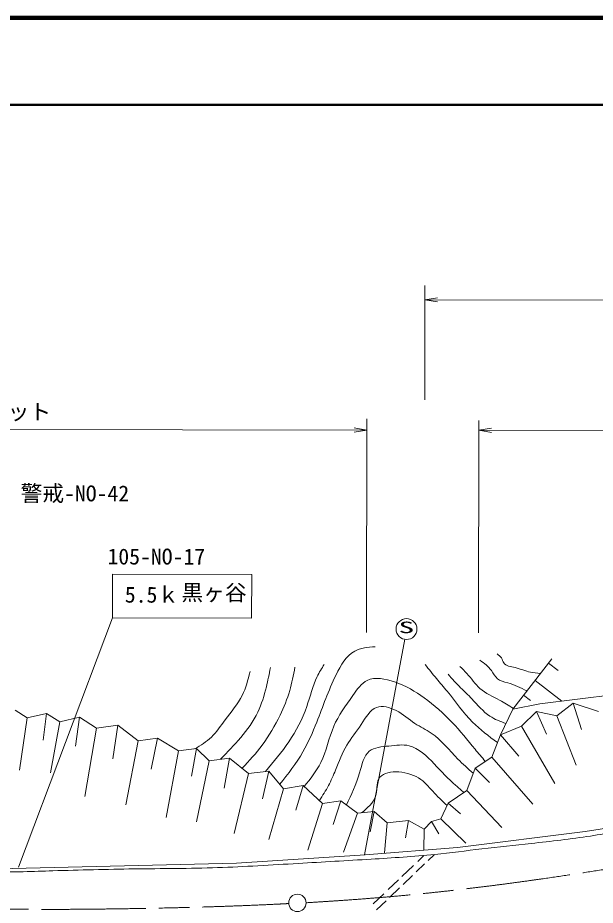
# Model space of a CAD drawing. Units: millimetres, scale not verified. Extents: x 40000 to 680000, y 20000 to 380000.
# Drawn here: x 437851 to 504209, y 277968 to 380000 of the extents above; entities that cross this region are included whole.
import ezdxf
from ezdxf.enums import TextEntityAlignment as Align

# ---------------------------------------------------------------- set-up
doc = ezdxf.new("R2010")
doc.units = ezdxf.units.MM
doc.header["$LTSCALE"] = 1000
doc.linetypes.add('CHAIN', pattern=[18.5, 12, -1.5, 3.5, -1.5])
for name, color, linetype, lineweight in [('M-BGD', 7, 'Continuous', 13), ('M-BMK', 2, 'CHAIN', 13), ('M-BMK-SRVR', 3, 'Continuous', 13), ('M-STR-STR3', 7, 'Continuous', 13), ('M-STR-STRC', 7, 'Continuous', 13), ('M-TTL', 7, 'Continuous', 13), ('M-TTL-LINE', 7, 'Continuous', 50)]:
    doc.layers.add(name, color=color, linetype=linetype, lineweight=lineweight)
doc.styles.add('ＭＳ ゴシック', font='')
doc.styles.get('ＭＳ ゴシック').set_extended_font_data('MS Gothic')

# ---------------------------------------------------------------- blocks, each defined once
blk = doc.blocks.new('open_arrow')
at = {"color": 0, "linetype": 'Continuous', "lineweight": -2}
blk.add_lwpolyline([(7.5, 1.25), (0, 0), (7.5, -1.25)], dxfattribs=at)

msp = doc.modelspace()

# ---------------------------------------------------------------- linework, layer by layer
at = {"layer": 'M-BGD'}
for p, q in [((494726, 300495), (499207, 306308)), ((499940, 304954), (498825, 305813)), ((497854, 301131), (527302, 304711)), ((500377, 301437), (497288, 303818)), ((496751, 301498), (495966, 302103)), ((494726, 300495), (497854, 301131)), ((501654, 301182), (499778, 299741)), ((504579, 300241), (501654, 301182)), ((501654, 301182), (502632, 298165)), ((438932, 299530), (437568, 300391)), ((441158, 299995), (438932, 299530)), ((441158, 299995), (440755, 296928)), ((442678, 299056), (441158, 299995)), ((494726, 300495), (493335, 297566)), ((497476, 300252), (495717, 298538)), ((499778, 299741), (497476, 300252)), ((497476, 300252), (498597, 297636)), ((438932, 299530), (438046, 293513)), ((442678, 299056), (441615, 293183)), ((444943, 299598), (442678, 299056)), ((444943, 299598), (444473, 296251)), ((446892, 298307), (444943, 299598)), ((499778, 299741), (502036, 294060)), ((446892, 298307), (445573, 290474)), ((449351, 298654), (446892, 298307)), ((449351, 298654), (448768, 294812)), ((451690, 296855), (449351, 298654)), ((495717, 298538), (493335, 297566)), ((495717, 298538), (499569, 291976)), ((453915, 297164), (451690, 296855)), ((453915, 297164), (453168, 293603)), ((456333, 295716), (453915, 297164)), ((493335, 297566), (492316, 294992)), ((493335, 297566), (495433, 295089)), ((451690, 296855), (450261, 289530)), ((458402, 295985), (456333, 295716)), ((458402, 295985), (457822, 292810)), ((459843, 294578), (458402, 295985)), ((456333, 295716), (454903, 288067)), ((462185, 294886), (459843, 294578)), ((462185, 294886), (461574, 291440)), ((464368, 293126), (462185, 294886)), ((492316, 294992), (490401, 293746)), ((492316, 294992), (497048, 289606)), ((459843, 294578), (458391, 287553)), ((464368, 293126), (462731, 286235)), ((466710, 293396), (464368, 293126)), ((466710, 293396), (465969, 290193)), ((468385, 291363), (466710, 293396)), ((490401, 293746), (489460, 291172)), ((490401, 293746), (492054, 292095)), ((468385, 291363), (466693, 285532)), ((470649, 291750), (468385, 291363)), ((470649, 291750), (469823, 288883)), ((472871, 289678), (470649, 291750)), ((489460, 291172), (487311, 289693)), ((489460, 291172), (493491, 286916)), ((474979, 289986), (472871, 289678)), ((474979, 289986), (474086, 287269)), ((476889, 288539), (474979, 289986)), ((472871, 289678), (471172, 284311)), ((487311, 289693), (486450, 287899)), ((487311, 289693), (488727, 288495)), ((503035, 286432), (519320, 288967)), ((476889, 288539), (475295, 284072)), ((478801, 288731), (476889, 288539)), ((478801, 288731), (478334, 286423)), ((480282, 287441), (478801, 288731)), ((486450, 287899), (485395, 287588)), ((486450, 287899), (489346, 285102)), ((480282, 287441), (479990, 283993)), ((482742, 287710), (480282, 287441)), ((482742, 287710), (482403, 285702)), ((484535, 286731), (482742, 287710)), ((484535, 286731), (484525, 284306)), ((485395, 287588), (484535, 286731)), ((485395, 287588), (486224, 286178)), ((488372, 284598), (503035, 286432)), ((462971, 282824), (477757, 283749)), ((477757, 283749), (488372, 284598)), ((483808, 283006), (484487, 283655)), ((485021, 283120), (485688, 283759)), ((435300, 282164), (462971, 282824)), ((483632, 281791), (484602, 282719)), ((481978, 281257), (483322, 282542)), ((480423, 279771), (481583, 280879)), ((482119, 280342), (483214, 281391)), ((480569, 278860), (481719, 279960)), ((478707, 278131), (479917, 279288)), ((479084, 277438), (480171, 278479))]:
    msp.add_line(p, q, dxfattribs=at)
for points, knots in [([(467963, 291875), (468911, 293079), (469860, 294283), (470622, 295607), (471248, 296693), (471748, 297858), (472205, 299014), (472920, 300825), (473527, 302610), (474430, 304464), (474960, 305554), (475593, 306669), (476565, 307188), (477238, 307548), (478074, 307621), (478909, 307695)], [0, 0, 0, 0, 1, 1, 1, 2, 2, 2, 3, 3, 3, 4, 4, 4, 5, 5, 5, 5]), ([(496355, 302608), (495653, 302959), (494951, 303309), (494157, 303537), (493731, 303659), (493278, 303745), (492965, 304007), (492682, 304244), (492512, 304625), (492285, 304946), (491936, 305438), (491451, 305790), (490966, 306141)], [0, 0, 0, 0, 1, 1, 1, 2, 2, 2, 3, 3, 3, 4, 4, 4, 4]), ([(497900, 304612), (497513, 304650), (497125, 304687), (496759, 304768), (496179, 304896), (495651, 305134), (495012, 305282), (494510, 305398), (493938, 305459), (493692, 305838), (493588, 306000), (493542, 306220), (493438, 306393), (493319, 306589), (493123, 306726), (492927, 306862)], [0, 0, 0, 0, 1, 1, 1, 2, 2, 2, 3, 3, 3, 4, 4, 4, 5, 5, 5, 5]), ([(461152, 294750), (461944, 295559), (462735, 296368), (463466, 297238), (464227, 298144), (464922, 299115), (465431, 300175), (465872, 301093), (466174, 302078), (466416, 303071), (466595, 303807), (466742, 304547), (466889, 305286)], [0, 0, 0, 0, 1, 1, 1, 2, 2, 2, 3, 3, 3, 4, 4, 4, 4]), ([(463645, 293709), (464441, 294575), (465237, 295442), (465936, 296382), (466733, 297454), (467404, 298621), (467987, 299830), (468427, 300741), (468816, 301676), (469100, 302641), (469358, 303519), (469530, 304421), (469701, 305324)], [0, 0, 0, 0, 1, 1, 1, 2, 2, 2, 3, 3, 3, 4, 4, 4, 4]), ([(466315, 293350), (467255, 294455), (468194, 295560), (469005, 296761), (469852, 298014), (470559, 299371), (471057, 300805), (471459, 301960), (471725, 303166), (472256, 304255), (472492, 304738), (472780, 305199), (473068, 305660)], [0, 0, 0, 0, 1, 1, 1, 2, 2, 2, 3, 3, 3, 4, 4, 4, 4]), ([(492976, 296660), (491972, 297404), (490969, 298148), (490102, 299026), (489037, 300105), (488177, 301387), (487210, 302568), (486807, 303060), (486386, 303534), (485977, 304019), (485527, 304551), (485093, 305096), (484658, 305640)], [0, 0, 0, 0, 1, 1, 1, 2, 2, 2, 3, 3, 3, 4, 4, 4, 4]), ([(494804, 300596), (494283, 300918), (493761, 301240), (493216, 301535), (492437, 301958), (491609, 302326), (490960, 302903), (490403, 303398), (489978, 304046), (489472, 304610), (489216, 304894), (488940, 305158), (488664, 305421)], [0, 0, 0, 0, 1, 1, 1, 2, 2, 2, 3, 3, 3, 4, 4, 4, 4]), ([(458198, 295959), (458873, 296360), (459547, 296761), (460100, 297287), (460708, 297865), (461170, 298593), (461680, 299287), (462366, 300219), (463138, 301088), (463645, 302096), (464069, 302940), (464307, 303881), (464544, 304822)], [0, 0, 0, 0, 1, 1, 1, 2, 2, 2, 3, 3, 3, 4, 4, 4, 4]), ([(470778, 291629), (471478, 292505), (472178, 293380), (472666, 294368), (473316, 295686), (473589, 297205), (474164, 298542), (474702, 299793), (475506, 300886), (476343, 302075), (476830, 302765), (477328, 303489), (478008, 303819), (478899, 304252), (480103, 304010), (481161, 303643), (482458, 303194), (483536, 302555), (484567, 301805), (485701, 300981), (486778, 300021), (487758, 298988), (488690, 298005), (489535, 296955), (490395, 295915), (490784, 295444), (491177, 294975), (491569, 294507)], [0, 0, 0, 0, 1, 1, 1, 2, 2, 2, 3, 3, 3, 4, 4, 4, 5, 5, 5, 6, 6, 6, 7, 7, 7, 8, 8, 8, 9, 9, 9, 9]), ([(493952, 298865), (493307, 299101), (492662, 299338), (492106, 299705), (491312, 300228), (490699, 301015), (490021, 301711), (489604, 302139), (489163, 302532), (488745, 302949), (488241, 303452), (487770, 303990), (487298, 304528)], [0, 0, 0, 0, 1, 1, 1, 2, 2, 2, 3, 3, 3, 4, 4, 4, 4]), ([(490181, 293144), (489586, 293671), (488991, 294197), (488433, 294768), (487431, 295792), (486546, 296958), (485370, 297756), (484771, 298162), (484096, 298473), (483497, 298867), (482771, 299344), (482155, 299944), (481326, 300362), (480608, 300724), (479730, 300950), (479068, 300707), (478307, 300427), (477831, 299526), (477318, 298749), (476749, 297889), (476135, 297182), (475652, 296366), (475132, 295489), (474764, 294487), (474369, 293513), (474121, 292902), (473862, 292301), (473556, 291725), (473243, 291135), (472881, 290571), (472519, 290006)], [0, 0, 0, 0, 1, 1, 1, 2, 2, 2, 3, 3, 3, 4, 4, 4, 5, 5, 5, 6, 6, 6, 7, 7, 7, 8, 8, 8, 9, 9, 9, 10, 10, 10, 10]), ([(475610, 289508), (476172, 290672), (476734, 291835), (477138, 293210), (477411, 294140), (477611, 295167), (478250, 295680), (478801, 296122), (479678, 296183), (480509, 296273), (481328, 296361), (482103, 296478), (482811, 296311), (483909, 296053), (484846, 295113), (485705, 294219), (486545, 293344), (487309, 292513), (488172, 291743), (488479, 291469), (488799, 291203), (489118, 290936)], [0, 0, 0, 0, 1, 1, 1, 2, 2, 2, 3, 3, 3, 4, 4, 4, 5, 5, 5, 6, 6, 6, 7, 7, 7, 7]), ([(487183, 289426), (486611, 289962), (486039, 290498), (485529, 291066), (485040, 291610), (484607, 292183), (483912, 292602), (482484, 293464), (479947, 293674), (479330, 292463), (479062, 291937), (479156, 291144), (478966, 290506), (478726, 289700), (478034, 289142), (477341, 288585)], [0, 0, 0, 0, 1, 1, 1, 2, 2, 2, 3, 3, 3, 4, 4, 4, 5, 5, 5, 5]), ([(422417, 282595), (424626, 282432), (426835, 282268), (429045, 282113), (431057, 281972), (433070, 281838), (435084, 281803), (437353, 281764), (439623, 281851), (441892, 281925), (444996, 282026), (448098, 282103), (451202, 282143), (454406, 282185), (457611, 282188), (460812, 282294), (463907, 282397), (466998, 282596), (470090, 282779), (472882, 282944), (475674, 283097), (478466, 283266), (480905, 283413), (483344, 283574), (485775, 283821), (487579, 284004), (489379, 284235), (491181, 284446), (493071, 284666), (494963, 284864), (496855, 285070), (499129, 285319), (501403, 285580), (503664, 285926), (505715, 286241), (507755, 286624), (509805, 286951), (511640, 287243), (513483, 287489), (515313, 287809), (516696, 288051), (518072, 288337), (519449, 288622)], [0, 0, 0, 0, 1, 1, 1, 2, 2, 2, 3, 3, 3, 4, 4, 4, 5, 5, 5, 6, 6, 6, 7, 7, 7, 8, 8, 8, 9, 9, 9, 10, 10, 10, 11, 11, 11, 12, 12, 12, 13, 13, 13, 14, 14, 14, 14])]:
    msp.add_open_spline(points, degree=3, knots=knots, dxfattribs=at)
at = {"layer": 'M-BMK'}
for points, knots in [([(470987, 278254), (471624, 278294), (472261, 278334), (472898, 278375), (473275, 278399), (473652, 278424), (474029, 278449), (474453, 278477), (474878, 278505), (475302, 278535), (477847, 278711), (480391, 278917), (482931, 279161), (487482, 279598), (492022, 280153), (496551, 280784), (504459, 281886), (512333, 283218), (520206, 284550)], [0, 0, 0, 0, 1, 1, 1, 2, 2, 2, 3, 3, 3, 4, 4, 4, 5, 5, 5, 6, 6, 6, 6]), ([(422089, 278186), (425440, 277983), (428792, 277780), (432146, 277657), (438193, 277435), (444250, 277473), (450303, 277570), (455013, 277646), (459721, 277757), (464427, 277950), (465211, 277982), (465995, 278016), (466780, 278052), (467302, 278076), (467825, 278100), (468348, 278129), (468522, 278139), (468696, 278149), (468871, 278155), (468910, 278157), (468950, 278158), (468989, 278159)], [0, 0, 0, 0, 1, 1, 1, 2, 2, 2, 3, 3, 3, 4, 4, 4, 5, 5, 5, 6, 6, 6, 7, 7, 7, 7])]:
    msp.add_open_spline(points, degree=3, knots=knots, dxfattribs=at)
at = {"layer": 'M-BMK-SRVR'}
msp.add_circle((469983, 278242), 1000, dxfattribs=at)
at = {"layer": 'M-STR-STR3'}
for p, q in [((484611, 336090), (484633, 349220)), ((484630, 347578), (558503, 347445)), ((477932, 309335), (477973, 333882)), ((490789, 309304), (490829, 333710)), ((391007, 332743), (477971, 332598)), ((490827, 332577), (551914, 332475))]:
    msp.add_line(p, q, dxfattribs=at)
at = {"layer": 'M-STR-STRC'}
for p, q in [((448721, 311018), (448734, 316018)), ((448734, 316018), (464734, 315976)), ((464721, 310976), (464734, 315976)), ((437919, 282329), (448721, 311018)), ((448721, 311018), (464721, 310976)), ((477711, 283754), (482320, 308554))]:
    msp.add_line(p, q, dxfattribs=at)
msp.add_circle((482526, 309720), 1200, dxfattribs=at)
at = {"layer": 'M-TTL', "color": 2, "lineweight": 140}
msp.add_line((680000, 380000), (40000, 380000), dxfattribs=at)
at = {"layer": 'M-TTL-LINE'}
msp.add_line((40000, 370000), (680000, 370000), dxfattribs=at)

# ---------------------------------------------------------------- block references
at = {"layer": 'M-STR-STR3', "xscale": 193, "yscale": 193}
for p, rotation in [((484630, 347578), 359.9), ((477971, 332598), 179.9), ((490827, 332577), 359.9)]:
    msp.add_blockref('open_arrow', p, dxfattribs=dict(at, rotation=rotation))

# ---------------------------------------------------------------- texts
at = {"layer": 'M-STR-STR3', "style": 'ＭＳ ゴシック'}
msp.add_text('ロックネット', height=1833, rotation=359.905, dxfattribs=at).set_placement((426690, 335633), align=Align.TOP_LEFT)
at = {"layer": 'M-STR-STRC', "style": 'ＭＳ ゴシック'}
for s, p in [('警戒-NO-42', (438170, 323863)), ('105-NO-17', (448158, 316597))]:
    msp.add_text(s, height=1833, rotation=359.905, dxfattribs=at).set_placement(p, align=Align.BOTTOM_LEFT)
for s, p in [('5.5ｋ', (450155, 314594)), ('黒ヶ谷', (456655, 314833))]:
    msp.add_text(s, height=1833, rotation=359.905, dxfattribs=at).set_placement(p, align=Align.TOP_LEFT)
at = {"layer": 'M-STR-STRC', "style": 'ＭＳ ゴシック', "width": 2}
msp.add_text('S', height=1320, rotation=359.905, dxfattribs=at).set_placement((481606, 308859), align=Align.BOTTOM_LEFT)

doc.saveas('drawing.dxf')
